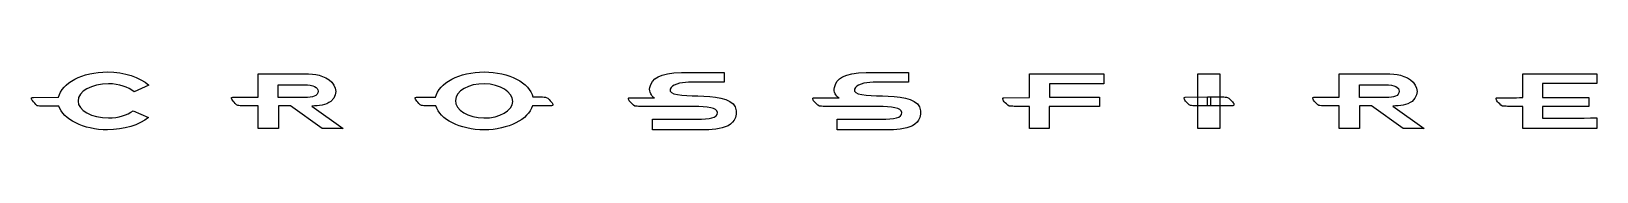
# Model space of a CAD drawing. Extents: x 0.0003 to 0.0468, y 0.0002 to 0.002.
import ezdxf

# ---------------------------------------------------------------- set-up
doc = ezdxf.new("R2010")
doc.units = 0
doc.layers.get('0').update_dxf_attribs({"linetype": 'CONTINUOUS'})

msp = doc.modelspace()

# ---------------------------------------------------------------- linework, layer by layer
at = {"color": 7}
for points in [[(0.006247, 0.001233), (0.006918, 0.001242), (0.007001, 0.001242), (0.007001, 0.001932)], [(0.007001, 0.001932), (0.007988, 0.001932)], [(0.019573, 0.001969), (0.02084, 0.001969), (0.02084, 0.001681), (0.020067, 0.001681)], [(0.025058, 0.001969), (0.026315, 0.001969), (0.026315, 0.001681), (0.025551, 0.001681)], [(0.029156, 0.001215), (0.02991, 0.001224), (0.02991, 0.001932), (0.029919, 0.001932), (0.029919, 0.001932)], [(0.029919, 0.001932), (0.030245, 0.001932), (0.032126, 0.001932), (0.032126, 0.001634), (0.030506, 0.001634), (0.030506, 0.001234), (0.031996, 0.001234), (0.031996, 0.000964), (0.030497, 0.000964), (0.030497, 0.000302), (0.029919, 0.000302), (0.02991, 0.000964), (0.029463, 0.000964)], [(0.038365, 0.001233), (0.039045, 0.001242), (0.039119, 0.001242), (0.039119, 0.001932)], [(0.039119, 0.001932), (0.040106, 0.001932)], [(0.003751, 0.001597), (0.003314, 0.001392)], [(0.008379, 0.001224), (0.007597, 0.001224), (0.007597, 0.001606)], [(0.040507, 0.001224), (0.039715, 0.001224), (0.039715, 0.001606)], [(0.000324, 0.001225), (0.001069, 0.001234)], [(0.001079, 0.000973), (0.00093, 0.000973), (0.000566, 0.000973)], [(0.008594, 0.000973), (0.009525, 0.000302), (0.008901, 0.000302), (0.007961, 0.000982), (0.007598, 0.000982), (0.007598, 0.000302), (0.007002, 0.000302), (0.007002, 0.000982), (0.006555, 0.000982)], [(0.011704, 0.001233), (0.012272, 0.001233)], [(0.012281, 0.000982), (0.012011, 0.000982)], [(0.015717, 0.000982), (0.015149, 0.000982)], [(0.015159, 0.001243), (0.01541, 0.001243)], [(0.019955, 0.000963), (0.01989, 0.000963), (0.018344, 0.000963)], [(0.025431, 0.000963), (0.025365, 0.000963), (0.02382, 0.000963)], [(0.034538, 0.001233), (0.035217, 0.001243), (0.035292, 0.001243), (0.035292, 0.000982), (0.035292, 0.000982)], [(0.035292, 0.000982), (0.034845, 0.000982)], [(0.035199, 0.001243), (0.035646, 0.001243)], [(0.035953, 0.000982), (0.035274, 0.000982), (0.035199, 0.000982), (0.035199, 0.001243), (0.035199, 0.001243)], [(0.040712, 0.000973), (0.041643, 0.000302), (0.041019, 0.000302), (0.040079, 0.000982), (0.039715, 0.000982), (0.039715, 0.000302), (0.039119, 0.000302), (0.039119, 0.000982), (0.038672, 0.000982)], [(0.003286, 0.000833), (0.003742, 0.000629)], [(0.020001, 0.000265), (0.018716, 0.000265), (0.018716, 0.000581), (0.020038, 0.000581)], [(0.025486, 0.000265), (0.024201, 0.000265), (0.024201, 0.000581), (0.025514, 0.000581)]]:
    msp.add_lwpolyline(points, dxfattribs=at)
for points in [[(0.019573, 0.001969)], [(0.025058, 0.001969)], [(0.03492, 0.001932)], [(0.044567, 0.001932)], [(0.00878, 0.00142)], [(0.040898, 0.00142)], [(0.012281, 0.000982)], [(0.012859, 0.001141)], [(0.00255, 0.000619)]]:
    msp.add_lwpolyline(points, close=True, dxfattribs=at)
for points in [[(0.001069, 0.001234), (0.001162, 0.001662), (0.001777, 0.001988), (0.002522, 0.001988)], [(0.002522, 0.001988), (0.003034, 0.001988), (0.003481, 0.00183), (0.003751, 0.001597)], [(0.007988, 0.001932), (0.008584, 0.001932), (0.008715, 0.00195), (0.009013, 0.001811)], [(0.012272, 0.001233), (0.012365, 0.001662), (0.012971, 0.001988), (0.013715, 0.001988)], [(0.013715, 0.001988), (0.014451, 0.001988), (0.015066, 0.001662), (0.015159, 0.001243)], [(0.018632, 0.001522), (0.018688, 0.001783), (0.018921, 0.001969), (0.019573, 0.001969)], [(0.024118, 0.001522), (0.024173, 0.001783), (0.024397, 0.001969), (0.025058, 0.001969)], [(0.03492, 0.001932), (0.035115, 0.001932), (0.035376, 0.001932), (0.035572, 0.001932)], [(0.03492, 0.000302), (0.03492, 0.000312), (0.03492, 0.001699), (0.03492, 0.001932)], [(0.035572, 0.001932), (0.035572, 0.001923), (0.035572, 0.000526), (0.035572, 0.000302)], [(0.040106, 0.001932), (0.040702, 0.001932), (0.040842, 0.00195), (0.04114, 0.001811)], [(0.044567, 0.001932), (0.045275, 0.001932), (0.046057, 0.001932), (0.046765, 0.001932)], [(0.044567, 0.001224), (0.044567, 0.001457), (0.044567, 0.001699), (0.044567, 0.001932)], [(0.046765, 0.001932), (0.046765, 0.001923), (0.046765, 0.001708), (0.046765, 0.001643)], [(0.00255, 0.001635), (0.002056, 0.001635), (0.001647, 0.001411), (0.001647, 0.001122)], [(0.003314, 0.001392), (0.003146, 0.001541), (0.002867, 0.001635), (0.00255, 0.001635)], [(0.007597, 0.001606), (0.007718, 0.001606), (0.00837, 0.001606), (0.00837, 0.001606)], [(0.00837, 0.001606), (0.00864, 0.001606), (0.00878, 0.001532), (0.00878, 0.00142)], [(0.00878, 0.00142), (0.00878, 0.001261), (0.008612, 0.001224), (0.008379, 0.001224)], [(0.009013, 0.001811), (0.009274, 0.00169), (0.009432, 0.001345), (0.009162, 0.001112)], [(0.013725, 0.001634), (0.01325, 0.001643), (0.012868, 0.00142), (0.012859, 0.001141)], [(0.014563, 0.001112), (0.014563, 0.001392), (0.014191, 0.001625), (0.013725, 0.001634)], [(0.018772, 0.001215), (0.018679, 0.00127), (0.018614, 0.001392), (0.018632, 0.001522)], [(0.019359, 0.001597), (0.019294, 0.001569), (0.01921, 0.001504), (0.019238, 0.00142)], [(0.019238, 0.00142), (0.01934, 0.001131), (0.021156, 0.001494), (0.021203, 0.000833)], [(0.020067, 0.001681), (0.019815, 0.001681), (0.019554, 0.00169), (0.019359, 0.001597)], [(0.024257, 0.001215), (0.024164, 0.00127), (0.02409, 0.001392), (0.024118, 0.001522)], [(0.024834, 0.001597), (0.024778, 0.001569), (0.024685, 0.001504), (0.024713, 0.00142)], [(0.024713, 0.00142), (0.024816, 0.001131), (0.026641, 0.001494), (0.026678, 0.000833)], [(0.025551, 0.001681), (0.0253, 0.001681), (0.025039, 0.00169), (0.024834, 0.001597)], [(0.039715, 0.001606), (0.039837, 0.001606), (0.040488, 0.001606), (0.040488, 0.001606)], [(0.040488, 0.001606), (0.040759, 0.001606), (0.040898, 0.001532), (0.040898, 0.00142)], [(0.040898, 0.00142), (0.040898, 0.001261), (0.04074, 0.001224), (0.040507, 0.001224)], [(0.04114, 0.001811), (0.041401, 0.00169), (0.041559, 0.001345), (0.04128, 0.001112)], [(0.046765, 0.001643), (0.046234, 0.001643), (0.045685, 0.001643), (0.045154, 0.001643)], [(0.045154, 0.001643), (0.045154, 0.001513), (0.045154, 0.001224), (0.045154, 0.001224)], [(0.000296, 0.001141), (0.000268, 0.001169), (0.000259, 0.001187), (0.000268, 0.001215)], [(0.000268, 0.001215), (0.000277, 0.001234), (0.000305, 0.001225), (0.000324, 0.001225)], [(0.000436, 0.000982), (0.00038, 0.00102), (0.000333, 0.001094), (0.000296, 0.001141)], [(0.000501, 0.000973), (0.000473, 0.000973), (0.000445, 0.000973), (0.000436, 0.000982)], [(0.000566, 0.000973), (0.000566, 0.000973), (0.000529, 0.000973), (0.000501, 0.000973)], [(0.002522, 0.000265), (0.001805, 0.000265), (0.0012, 0.000572), (0.001079, 0.000973)], [(0.001647, 0.001122), (0.001647, 0.000843), (0.002056, 0.000619), (0.00255, 0.000619)], [(0.006256, 0.001121), (0.006229, 0.001159), (0.006201, 0.001187), (0.00621, 0.001224)], [(0.00621, 0.001224), (0.006219, 0.001233), (0.006229, 0.001233), (0.006247, 0.001233)], [(0.006396, 0.000991), (0.00634, 0.00101), (0.006294, 0.001075), (0.006256, 0.001121)], [(0.006555, 0.000982), (0.006499, 0.000982), (0.006424, 0.000982), (0.006396, 0.000991)], [(0.009162, 0.001112), (0.009003, 0.001), (0.008808, 0.000973), (0.008594, 0.000973)], [(0.011713, 0.001122), (0.011685, 0.001159), (0.011657, 0.001187), (0.011667, 0.001224)], [(0.011667, 0.001224), (0.011676, 0.001233), (0.011685, 0.001233), (0.011704, 0.001233)], [(0.011853, 0.000991), (0.011797, 0.00101), (0.011751, 0.001075), (0.011713, 0.001122)], [(0.012011, 0.000982), (0.011965, 0.000982), (0.011881, 0.000982), (0.011853, 0.000991)], [(0.013715, 0.000265), (0.012989, 0.000265), (0.012393, 0.000572), (0.012281, 0.000982)], [(0.012859, 0.001141), (0.012859, 0.000861), (0.013231, 0.000619), (0.013706, 0.000619)], [(0.013706, 0.000619), (0.014172, 0.00061), (0.014554, 0.000833), (0.014563, 0.001112)], [(0.015149, 0.000982), (0.015028, 0.000572), (0.014432, 0.000265), (0.013715, 0.000265)], [(0.01541, 0.001243), (0.015457, 0.001243), (0.015541, 0.001243), (0.015559, 0.001224)], [(0.015559, 0.001224), (0.015615, 0.001206), (0.015671, 0.001141), (0.015708, 0.001094)], [(0.015708, 0.001094), (0.015736, 0.001066), (0.015764, 0.001029), (0.015755, 0.001001)], [(0.015755, 0.001001), (0.015745, 0.000991), (0.015736, 0.000982), (0.015717, 0.000982)], [(0.018046, 0.001103), (0.018018, 0.00114), (0.01799, 0.001168), (0.017999, 0.001205)], [(0.017999, 0.001205), (0.017999, 0.001215), (0.018018, 0.001215), (0.018027, 0.001215)], [(0.018027, 0.001215), (0.018027, 0.001215), (0.018725, 0.001215), (0.018772, 0.001215)], [(0.018185, 0.000973), (0.01813, 0.001), (0.018083, 0.001066), (0.018046, 0.001103)], [(0.018344, 0.000963), (0.018288, 0.000963), (0.018213, 0.000963), (0.018185, 0.000973)], [(0.020644, 0.000777), (0.020644, 0.000917), (0.020337, 0.000963), (0.019955, 0.000963)], [(0.023522, 0.001103), (0.023494, 0.00114), (0.023466, 0.001168), (0.023475, 0.001205)], [(0.023475, 0.001205), (0.023484, 0.001215), (0.023503, 0.001215), (0.023512, 0.001215)], [(0.023512, 0.001215), (0.023512, 0.001215), (0.024211, 0.001215), (0.024257, 0.001215)], [(0.023671, 0.000973), (0.023615, 0.001), (0.023559, 0.001066), (0.023522, 0.001103)], [(0.02382, 0.000963), (0.023773, 0.000963), (0.023698, 0.000963), (0.023671, 0.000973)], [(0.02612, 0.000777), (0.02612, 0.000917), (0.025812, 0.000963), (0.025431, 0.000963)], [(0.029165, 0.001103), (0.029137, 0.001141), (0.029109, 0.001168), (0.029118, 0.001206)], [(0.029118, 0.001206), (0.029127, 0.001215), (0.029137, 0.001215), (0.029156, 0.001215)], [(0.029314, 0.000973), (0.029258, 0.001001), (0.029202, 0.001066), (0.029165, 0.001103)], [(0.029463, 0.000964), (0.029416, 0.000964), (0.029342, 0.000964), (0.029314, 0.000973)], [(0.034547, 0.001122), (0.034519, 0.001159), (0.0345, 0.001187), (0.03451, 0.001224)], [(0.03451, 0.001224), (0.03451, 0.001233), (0.034528, 0.001233), (0.034538, 0.001233)], [(0.034696, 0.000991), (0.03464, 0.00101), (0.034584, 0.001075), (0.034547, 0.001122)], [(0.034845, 0.000982), (0.034799, 0.000982), (0.034724, 0.000982), (0.034696, 0.000991)], [(0.035646, 0.001243), (0.035692, 0.001243), (0.035767, 0.001243), (0.035795, 0.001224)], [(0.035795, 0.001224), (0.035851, 0.001206), (0.035906, 0.001141), (0.035944, 0.001094)], [(0.035944, 0.001094), (0.035972, 0.001066), (0.036, 0.001029), (0.035981, 0.001001)], [(0.035981, 0.001001), (0.035981, 0.000991), (0.035963, 0.000982), (0.035953, 0.000982)], [(0.038375, 0.001121), (0.038347, 0.001159), (0.038319, 0.001187), (0.038328, 0.001224)], [(0.038328, 0.001224), (0.038337, 0.001233), (0.038346, 0.001233), (0.038365, 0.001233)], [(0.038514, 0.000991), (0.038467, 0.00101), (0.038412, 0.001075), (0.038375, 0.001121)], [(0.038672, 0.000982), (0.038626, 0.000982), (0.038542, 0.000982), (0.038514, 0.000991)], [(0.04128, 0.001112), (0.041121, 0.001), (0.040926, 0.000973), (0.040712, 0.000973)], [(0.043822, 0.001103), (0.043794, 0.001141), (0.043766, 0.001168), (0.043776, 0.001206)], [(0.043776, 0.001206), (0.043776, 0.001215), (0.043794, 0.001215), (0.043803, 0.001215)], [(0.043803, 0.001215), (0.044036, 0.001215), (0.044558, 0.001224), (0.044567, 0.001224)], [(0.043962, 0.000973), (0.043906, 0.001001), (0.043859, 0.001066), (0.043822, 0.001103)], [(0.04412, 0.000964), (0.044064, 0.000964), (0.04399, 0.000964), (0.043962, 0.000973)], [(0.044567, 0.000964), (0.044418, 0.000964), (0.044269, 0.000964), (0.04412, 0.000964)], [(0.044567, 0.000302), (0.044567, 0.000302), (0.044567, 0.000861), (0.044567, 0.000964)], [(0.045154, 0.001224), (0.045601, 0.001224), (0.046504, 0.001224), (0.046532, 0.001224)], [(0.046532, 0.000964), (0.046076, 0.000964), (0.04562, 0.000964), (0.045154, 0.000964)], [(0.045154, 0.000964), (0.045154, 0.000861), (0.045154, 0.00061), (0.045154, 0.00061)], [(0.046532, 0.001224), (0.046532, 0.00115), (0.046532, 0.001038), (0.046532, 0.000964)], [(0.003742, 0.000629), (0.003463, 0.000405), (0.003016, 0.000265), (0.002522, 0.000265)], [(0.00255, 0.000619), (0.002848, 0.000619), (0.003109, 0.000703), (0.003286, 0.000833)], [(0.021203, 0.000833), (0.02124, 0.000228), (0.020457, 0.000265), (0.020001, 0.000265)], [(0.020038, 0.000581), (0.020411, 0.000581), (0.020644, 0.000619), (0.020644, 0.000777)], [(0.026678, 0.000833), (0.026716, 0.000228), (0.025943, 0.000265), (0.025486, 0.000265)], [(0.025514, 0.000581), (0.025896, 0.000581), (0.02612, 0.000619), (0.02612, 0.000777)], [(0.045154, 0.00061), (0.045675, 0.00061), (0.046756, 0.000619), (0.046765, 0.000619)], [(0.046765, 0.000619), (0.046765, 0.000526), (0.046765, 0.000386), (0.046765, 0.000302)], [(0.035572, 0.000302), (0.035376, 0.000302), (0.035115, 0.000302), (0.03492, 0.000302)], [(0.046765, 0.000302), (0.046048, 0.000302), (0.044567, 0.000302), (0.044567, 0.000302)]]:
    msp.add_open_spline(points, degree=3, dxfattribs=at)

doc.saveas('drawing.dxf')
